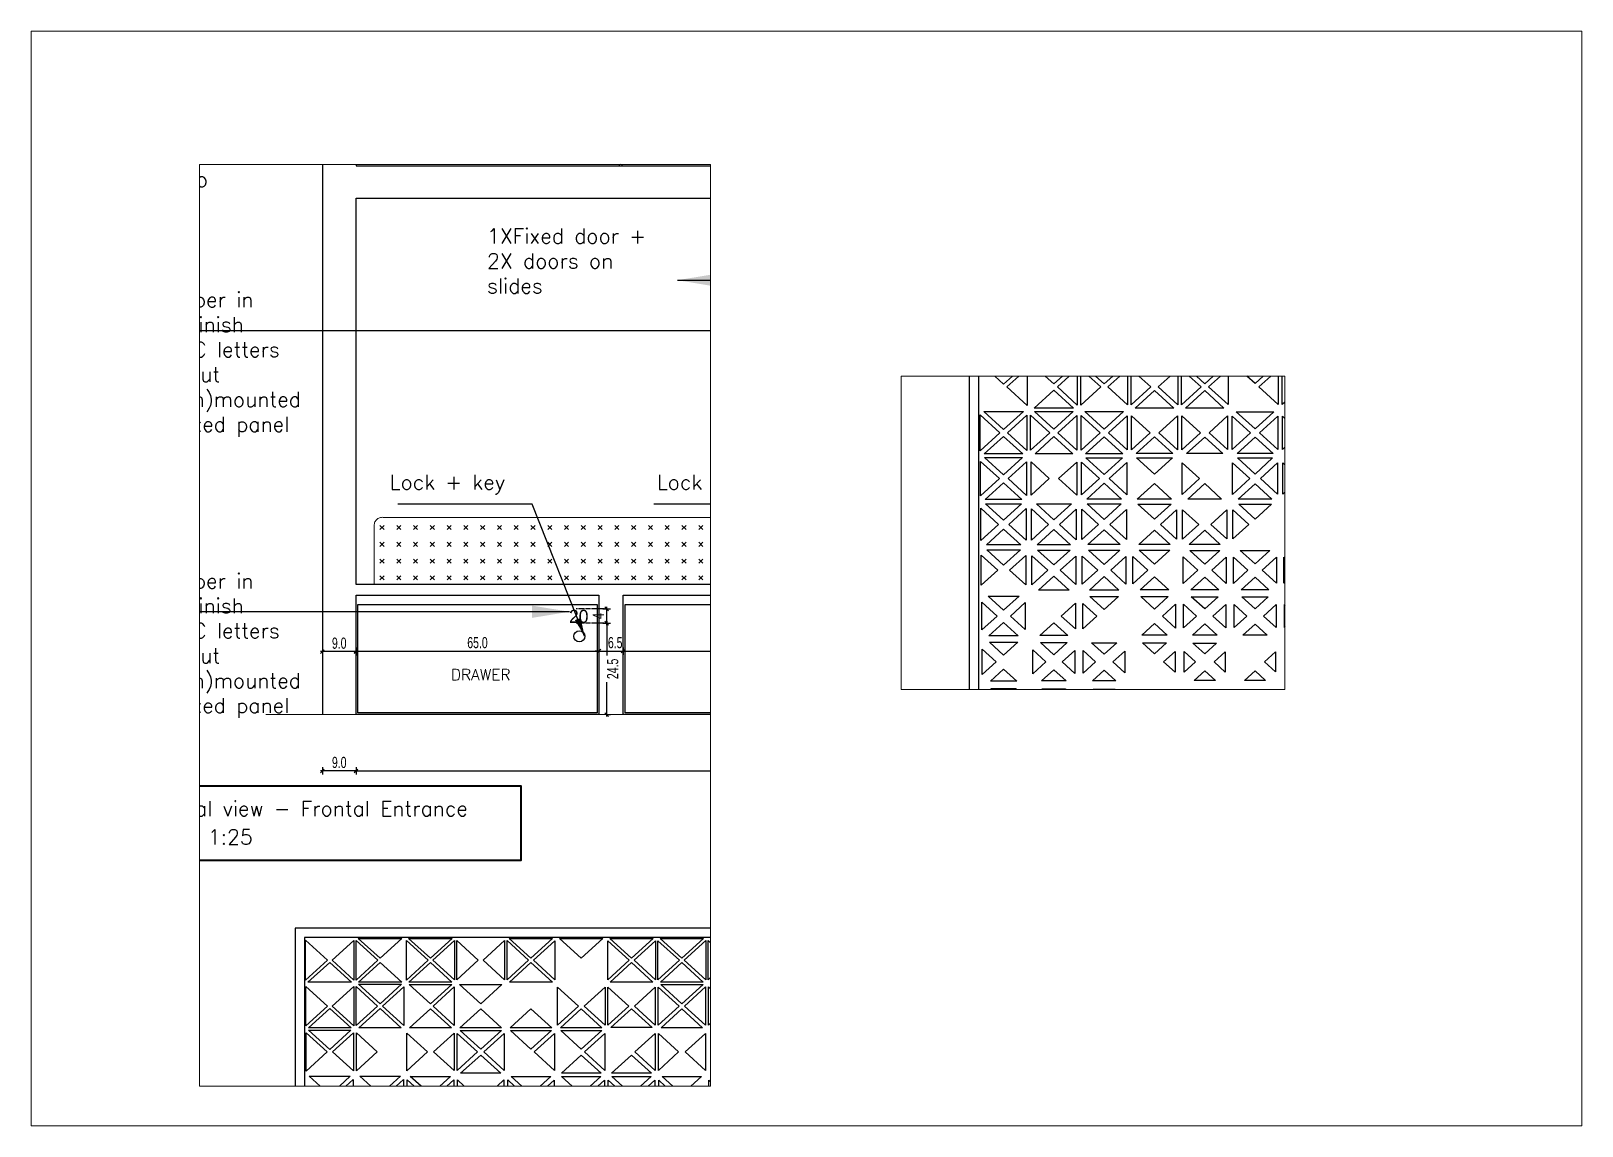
# Paper-space layout 'Layout2 (4)' of a CAD drawing. Header units: millimetres. Extents: x 0 to 415, y -3 to 290.
# The model-space entities are those that its viewports show. They can reach past a viewport. Long polylines and large blocks are cut down to what shows.
import ezdxf

# ---------------------------------------------------------------- set-up
doc = ezdxf.new("R2010")
doc.units = ezdxf.units.MM
doc.linetypes.add('949-502A- XREF$0$HIDDEN', pattern=[0.375, 0.25, -0.125])
doc.linetypes.add('DASHED', pattern=[19.05, 12.7, -6.35])
doc.layers.get('DEFPOINTS').update_dxf_attribs({"color": 254})
doc.layers.add('1 - bed panels', color=170, linetype='Continuous', lineweight=9)
doc.layers.add('1 - plaster', color=1, linetype='Continuous', lineweight=9)
for name, color, linetype in [('A-Ceiling Color Navy', 156, 'DASHED'), ('A-dim-work', 8, 'Continuous'), ('A-VIEW-20', 1, 'Continuous')]:
    doc.layers.add(name, color=color, linetype=linetype)
doc.styles.add('ENGLISH', font='romans.shx', dxfattribs={"height": 2})
doc.styles.add('hebtovna', font='hebtovna', dxfattribs={"width": 0.7})
doc.styles.add('Recoleta bold', font='')
doc.styles.get("Standard").update_dxf_attribs({"font": 'arial.ttf'})
doc.styles.get('Recoleta bold').set_extended_font_data('Recoleta Alt Bold', bold=True)
doc.dimstyles.new('Copy of gl-D10', dxfattribs={"dimtxt": 2, "dimasz": 1, "dimexe": 1, "dimexo": 1, "dimgap": 1, "dimtad": 0, "dimdec": 1, "dimzin": 0, "dimdsep": 46, "dimtxsty": 'hebtovna', "dimblk": 'OBLIQUE', "dimblk1": 'OBLIQUE', "dimblk2": 'OBLIQUE', "dimcen": 0, "dimdle": 0.5, "dimclrd": 256, "dimclre": 256, "dimclrt": 256, "dimadec": 0, "dimazin": 0, "dimtfac": 0.05, "dimtdec": 1, "dimtix": 1, "dimtmove": 2, "dimatfit": 0, "dimfxl": 1, "dimfxlon": 1, "dimtvp": 0.75, "dimtolj": 1, "dimtzin": 0, "dimarcsym": 0})
doc.dimstyles.new('D-50', dxfattribs={"dimtxt": 11, "dimasz": 0.5, "dimexe": 0.2, "dimexo": 0, "dimgap": 0.8, "dimtad": 0, "dimdec": 0, "dimdsep": 46, "dimtxsty": 'Standard', "dimblk": 'ar11', "dimcen": 20, "dimdle": 0.1, "dimse1": 1, "dimse2": 1, "dimclrt": 2, "dimadec": 0, "dimazin": 0, "dimtfac": 1, "dimtdec": 0, "dimtix": 1, "dimtmove": 2, "dimatfit": 3, "dimfxl": 1, "dimtvp": 1, "dimtolj": 1, "dimlwd": -1, "dimlwe": -1, "dimarcsym": 0})

# ---------------------------------------------------------------- blocks, each defined once
blk = doc.blocks.new('ar11')
for p, q in [((0, 14.887), (0, -14.887)), ((-4.243, -4.243), (4.243, 4.243)), ((-12.405, 0), (12.405, 0))]:
    blk.add_line(p, q)
blk = doc.blocks.new('ndhd')
at = {"layer": '1 - bed panels', "true_color": 0xc2c2c2}
h = blk.add_hatch(dxfattribs=at)
h.set_pattern_fill('CROSS', color=9, scale=0.5, angle=135)
h.set_pattern_definition([(135, (-154.6855, -22.06), (-4.490128, 4e-16), [1.5875, -4.7625]), (225, (-154.6855, -20.9375), (-4e-16, -4.490128), [1.5875, -4.7625])])
edge = h.paths.add_edge_path()
edge.add_line((271.25, 1403.97), (271.25, 1419.96))
edge.add_arc((269.25, 1419.96), 2, 0, 90)
edge.add_line((269.25, 1421.96), (73.66, 1421.96))
edge.add_arc((73.45, 1419.76), 2.21, 84.6061, 185.9412)
edge.add_line((71.25, 1419.53), (71.25, 1403.97))
edge.add_line((71.25, 1403.97), (271.25, 1403.97))
edge = h.paths.add_edge_path()
edge.add_line((227.75, 1431.96), (263.75, 1431.96))
edge.add_arc((263.75, 1429.96), 2, 0, 90, ccw=False)
edge.add_line((265.75, 1429.96), (265.75, 1423.96))
edge.add_arc((263.75, 1423.96), 2, -90, 0, ccw=False)
edge.add_line((263.75, 1421.96), (227.75, 1421.96))
edge.add_arc((227.75, 1423.96), 2, 180, 270, ccw=False)
edge.add_line((225.75, 1423.96), (225.76, 1429.32))
edge.add_arc((228.76, 1429.13), 3, 109.5912, 176.4134, ccw=False)
at = {"layer": '1 - bed panels', "color": 9, "true_color": 0xc2c2c2}
blk.add_lwpolyline([(271.25, 1403.97), (271.25, 1419.96, 0.414214), (269.25, 1421.96), (73.66, 1421.96, 0.473419), (71.25, 1419.53), (71.25, 1403.97)], format="xyb", close=True, dxfattribs=at)
blk = doc.blocks.new('_Oblique')
at = {"color": 0, "linetype": 'ByBlock', "lineweight": -2}
blk.add_line((-0.5, -0.5), (0.5, 0.5), dxfattribs=at)
blk = doc.blocks.new('*D177')
at = {"layer": 'A-dim-work', "color": 6, "lineweight": -2, "transparency": 16777216}
for p, q in [((7960.43, 4952.31), (7960.43, 4950.31)), ((7969.43, 4952.31), (7969.43, 4950.31)), ((7969.93, 4951.31), (7959.93, 4951.31))]:
    blk.add_line(p, q, dxfattribs=at)
at = {"layer": 'DEFPOINTS', "color": 0, "transparency": 16777216}
for p in [(7960.43, 5004.73), (7969.43, 5004.73), (7960.43, 4951.31)]:
    blk.add_point(p, dxfattribs=at)
at = {"layer": 'A-dim-work', "color": 6, "lineweight": -2, "transparency": 16777216, "rotation": 180}
blk.add_blockref('_Oblique', (7960.43, 4951.31), dxfattribs=at)
at = {"layer": 'A-dim-work', "color": 6, "lineweight": -2, "transparency": 16777216}
blk.add_blockref('_Oblique', (7969.43, 4951.31), dxfattribs=at)
at = {"layer": 'A-dim-work', "color": 6, "transparency": 16777216, "insert": (7964.93, 4953.56), "char_height": 3, "attachment_point": 5, "style": 'hebtovna'}
blk.add_mtext('\\A1;9.0', dxfattribs=at)
blk = doc.blocks.new('*D179')
at = {"layer": 'A-dim-work', "color": 6, "lineweight": -2, "transparency": 16777216}
for p, q in [((7969.43, 4952.31), (7969.43, 4950.31)), ((8180.43, 4952.31), (8180.43, 4950.31)), ((7968.93, 4951.31), (8180.93, 4951.31))]:
    blk.add_line(p, q, dxfattribs=at)
at = {"layer": 'DEFPOINTS', "color": 0, "transparency": 16777216}
for p in [(7969.43, 5011.6), (8180.43, 5011.6), (8180.43, 4951.31)]:
    blk.add_point(p, dxfattribs=at)
at = {"layer": 'A-dim-work', "color": 6, "lineweight": -2, "transparency": 16777216, "rotation": 180}
blk.add_blockref('_Oblique', (7969.43, 4951.31), dxfattribs=at)
at = {"layer": 'A-dim-work', "color": 6, "lineweight": -2, "transparency": 16777216}
blk.add_blockref('_Oblique', (8180.43, 4951.31), dxfattribs=at)
at = {"layer": 'A-dim-work', "color": 6, "transparency": 16777216, "insert": (8074.93, 4953.56), "char_height": 3, "attachment_point": 5, "style": 'hebtovna'}
blk.add_mtext('\\A1;211.0', dxfattribs=at)
blk = doc.blocks.new('*D190')
at = {"layer": 'A-dim-work', "color": 6, "lineweight": -2, "transparency": 16777216}
for p, q in [((7968.93, 4983.37), (8034.93, 4983.37)), ((7969.43, 4984.37), (7969.43, 4982.37)), ((8034.43, 4984.37), (8034.43, 4982.37))]:
    blk.add_line(p, q, dxfattribs=at)
at = {"layer": 'DEFPOINTS', "color": 0, "transparency": 16777216}
for p in [(7969.43, 4989.58), (8034.43, 4989.58), (8034.43, 4983.37)]:
    blk.add_point(p, dxfattribs=at)
at = {"layer": 'A-dim-work', "color": 6, "lineweight": -2, "transparency": 16777216, "rotation": 180}
blk.add_blockref('_Oblique', (7969.43, 4983.37), dxfattribs=at)
at = {"layer": 'A-dim-work', "color": 6, "lineweight": -2, "transparency": 16777216}
blk.add_blockref('_Oblique', (8034.43, 4983.37), dxfattribs=at)
at = {"layer": 'A-dim-work', "color": 6, "transparency": 16777216, "insert": (8001.93, 4985.62), "char_height": 3, "attachment_point": 5, "style": 'hebtovna'}
blk.add_mtext('\\A1;65.0', dxfattribs=at)
blk = doc.blocks.new('*D191')
at = {"layer": 'A-dim-work', "color": 6, "lineweight": -2, "transparency": 16777216}
for p, q in [((8034.43, 4983.37), (8033.43, 4983.37)), ((8034.43, 4984.37), (8034.43, 4982.37)), ((8034.43, 4983.37), (8040.93, 4983.37)), ((8040.93, 4984.37), (8040.93, 4982.37)), ((8040.93, 4983.37), (8041.93, 4983.37))]:
    blk.add_line(p, q, dxfattribs=at)
at = {"layer": 'DEFPOINTS', "color": 0, "transparency": 16777216}
for p in [(8034.43, 4989.58), (8040.93, 4989.58), (8040.93, 4983.37)]:
    blk.add_point(p, dxfattribs=at)
at = {"layer": 'A-dim-work', "color": 6, "lineweight": -2, "transparency": 16777216}
blk.add_blockref('_Oblique', (8034.43, 4983.37), dxfattribs=at)
at = {"layer": 'A-dim-work', "color": 6, "lineweight": -2, "transparency": 16777216, "rotation": 180}
blk.add_blockref('_Oblique', (8040.93, 4983.37), dxfattribs=at)
at = {"layer": 'A-dim-work', "color": 6, "transparency": 16777216, "insert": (8038.79, 4985.62), "char_height": 3, "attachment_point": 5, "style": 'hebtovna'}
blk.add_mtext('\\A1;6.5', dxfattribs=at)
blk = doc.blocks.new('*D192')
at = {"layer": 'A-dim-work', "color": 6, "lineweight": -2, "transparency": 16777216}
for p, q in [((8040.43, 4983.37), (8106.43, 4983.37)), ((8040.93, 4984.37), (8040.93, 4982.37)), ((8105.93, 4984.37), (8105.93, 4982.37))]:
    blk.add_line(p, q, dxfattribs=at)
at = {"layer": 'DEFPOINTS', "color": 0, "transparency": 16777216}
for p in [(8040.93, 4989.58), (8105.93, 4989.58), (8105.93, 4983.37)]:
    blk.add_point(p, dxfattribs=at)
at = {"layer": 'A-dim-work', "color": 6, "lineweight": -2, "transparency": 16777216, "rotation": 180}
blk.add_blockref('_Oblique', (8040.93, 4983.37), dxfattribs=at)
at = {"layer": 'A-dim-work', "color": 6, "lineweight": -2, "transparency": 16777216}
blk.add_blockref('_Oblique', (8105.93, 4983.37), dxfattribs=at)
at = {"layer": 'A-dim-work', "color": 6, "transparency": 16777216, "insert": (8073.43, 4985.62), "char_height": 3, "attachment_point": 5, "style": 'hebtovna'}
blk.add_mtext('\\A1;65.0', dxfattribs=at)
blk = doc.blocks.new('*D194')
at = {"layer": 'A-dim-work', "color": 6, "lineweight": -2, "transparency": 16777216}
for p, q in [((7969.93, 4983.22), (7959.93, 4983.22)), ((7960.43, 4984.22), (7960.43, 4982.22)), ((7969.43, 4984.22), (7969.43, 4982.22))]:
    blk.add_line(p, q, dxfattribs=at)
at = {"layer": 'DEFPOINTS', "color": 0, "transparency": 16777216}
for p in [(7960.43, 4985.39), (7969.43, 4985.53), (7960.43, 4983.22)]:
    blk.add_point(p, dxfattribs=at)
at = {"layer": 'A-dim-work', "color": 6, "lineweight": -2, "transparency": 16777216, "rotation": 180}
blk.add_blockref('_Oblique', (7960.43, 4983.22), dxfattribs=at)
at = {"layer": 'A-dim-work', "color": 6, "lineweight": -2, "transparency": 16777216}
blk.add_blockref('_Oblique', (7969.43, 4983.22), dxfattribs=at)
at = {"layer": 'A-dim-work', "color": 6, "transparency": 16777216, "insert": (7964.93, 4985.47), "char_height": 3, "attachment_point": 5, "style": 'hebtovna'}
blk.add_mtext('\\A1;9.0', dxfattribs=at)
blk = doc.blocks.new('det2')
at = {"layer": '1 - bed panels', "true_color": 0xc2c2c2}
h = blk.add_hatch(dxfattribs=at)
h.set_pattern_fill('LINE', color=9, scale=1.575, angle=-90)
h.set_pattern_definition([(270, (-7406.43, -5143.807), (5.000625, -2e-15), [])])
edge = h.paths.add_edge_path()
edge.add_arc((3.66, 8.761), 9.495, 98.1319, 262.4282)
edge.add_line((2.409, -0.651), (2.317, 18.161))
edge = h.paths.add_edge_path()
edge.add_arc((-158.699, -60.602), 2, 360, 360.1896)
edge.add_line((-156.699, -60.595), (-156.699, -60.602))
blk = doc.blocks.new('sliding')
at = {"layer": 'A-VIEW-20'}
for points in [[(0, 0), (0, -105), (72, -105), (72, 0)], [(1, -1), (1, -104), (71, -104), (71, -1)], [(1.11, -1.31), (3.46, -3.45), (1.11, -5.59)], [(6.27, -5.58), (3.93, -3.45), (6.27, -1.32)], [(6.5, -1.33), (8.84, -3.45), (6.5, -5.58)], [(11.42, -1.11), (9.08, -3.24), (6.73, -1.11)], [(11.89, -1.34), (14.22, -3.45), (11.89, -5.57)], [(16.8, -1.11), (14.46, -3.24), (12.13, -1.11)], [(17.03, -5.56), (14.71, -3.45), (17.03, -1.34)], [(17.28, -1.35), (19.59, -3.45), (17.28, -5.56)], [(22.41, -5.55), (20.1, -3.45), (22.41, -1.35)], [(22.67, -1.35), (24.97, -3.45), (22.67, -5.55)], [(27.55, -1.11), (25.23, -3.23), (22.91, -1.11)], [(27.79, -5.55), (25.49, -3.45), (27.79, -1.36)], [(32.93, -1.11), (30.62, -3.22), (28.3, -1.11)], [(33.44, -1.36), (35.74, -3.45), (33.44, -5.55)], [(38.32, -1.11), (36, -3.22), (33.68, -1.11)], [(38.56, -5.55), (36.26, -3.45), (38.56, -1.36)], [(38.82, -1.36), (41.12, -3.45), (38.82, -5.55)], [(43.7, -1.11), (41.38, -3.23), (39.07, -1.11)], [(43.95, -5.55), (41.64, -3.45), (43.95, -1.35)], [(44.21, -1.35), (46.51, -3.45), (44.21, -5.55)], [(1.36, -5.79), (3.69, -3.67), (6.02, -5.79)], [(6.76, -5.79), (9.08, -3.68), (11.39, -5.79)], [(12.16, -5.79), (14.46, -3.69), (16.77, -5.79)], [(22.94, -5.78), (25.23, -3.7), (27.52, -5.78)], [(33.72, -5.78), (36, -3.7), (38.28, -5.78)], [(39.1, -5.78), (41.38, -3.7), (43.67, -5.78)], [(44.48, -5.78), (46.77, -3.7), (49.06, -5.78)], [(1.13, -6.26), (3.43, -8.36), (1.13, -10.46)], [(6.25, -10.45), (3.96, -8.36), (6.25, -6.27)], [(6.52, -6.27), (8.81, -8.36), (6.52, -10.44)], [(11.38, -6.02), (9.08, -8.12), (6.78, -6.02)], [(11.63, -10.43), (9.35, -8.36), (11.63, -6.28)], [(16.75, -6.03), (14.46, -8.11), (12.18, -6.03)], [(17.01, -10.42), (14.75, -8.36), (17.01, -6.3)], [(22.12, -6.03), (19.85, -8.1), (17.57, -6.03)], [(28.07, -6.32), (30.32, -8.36), (28.07, -10.4)], [(33.16, -10.4), (30.92, -8.36), (33.16, -6.32)], [(33.46, -6.32), (35.7, -8.36), (33.46, -10.4)], [(38.54, -10.4), (36.3, -8.36), (38.54, -6.32)], [(38.84, -6.32), (41.08, -8.36), (38.84, -10.4)], [(43.65, -6.03), (41.38, -8.1), (39.12, -6.03)], [(43.93, -10.4), (41.68, -8.36), (43.93, -6.31)], [(44.23, -6.31), (46.47, -8.36), (44.23, -10.4)], [(1.41, -10.68), (3.69, -8.61), (5.97, -10.68)], [(6.81, -10.68), (9.08, -8.62), (11.34, -10.68)], [(12.22, -10.67), (14.46, -8.63), (16.71, -10.67)], [(17.61, -10.67), (19.85, -8.64), (22.08, -10.67)], [(23.01, -10.67), (25.23, -8.64), (27.45, -10.67)], [(28.4, -10.67), (30.62, -8.65), (32.83, -10.67)], [(33.78, -10.66), (36, -8.65), (38.22, -10.66)], [(39.17, -10.67), (41.38, -8.64), (43.6, -10.67)], [(44.54, -10.67), (46.77, -8.64), (49, -10.67)], [(1.15, -11.21), (3.4, -13.26), (1.15, -15.31)], [(5.96, -10.94), (3.69, -13), (1.43, -10.94)], [(6.23, -15.3), (4, -13.26), (6.23, -11.23)], [(6.54, -11.23), (8.77, -13.26), (6.54, -15.29)], [(11.93, -11.25), (14.14, -13.26), (11.93, -15.27)], [(16.99, -15.26), (14.79, -13.26), (16.99, -11.26)], [(17.32, -11.27), (19.51, -13.26), (17.32, -15.26)], [(22.06, -10.96), (19.85, -12.97), (17.64, -10.96)], [(22.37, -15.25), (20.19, -13.26), (22.37, -11.28)], [(27.43, -10.96), (25.23, -12.96), (23.03, -10.96)], [(27.75, -15.24), (25.58, -13.26), (27.75, -11.29)], [(32.81, -10.96), (30.62, -12.96), (28.42, -10.96)], [(33.13, -15.23), (30.97, -13.26), (33.13, -11.29)], [(38.52, -15.23), (36.35, -13.26), (38.52, -11.29)], [(38.87, -11.29), (41.03, -13.26), (38.87, -15.24)], [(43.9, -15.24), (41.73, -13.26), (43.9, -11.28)], [(48.97, -10.96), (46.77, -12.97), (44.57, -10.96)], [(17.69, -15.55), (19.85, -13.59), (22, -15.55)], [(28.48, -15.55), (30.62, -13.6), (32.75, -15.55)], [(33.86, -15.55), (36, -13.6), (38.14, -15.55)], [(5.89, -15.86), (3.69, -17.87), (1.49, -15.86)], [(6.21, -20.14), (4.04, -18.17), (6.21, -16.2)], [(11.25, -15.87), (9.08, -17.85), (6.91, -15.87)], [(11.58, -20.11), (9.45, -18.17), (11.58, -16.22)], [(11.96, -16.23), (14.09, -18.17), (11.96, -20.1)], [(16.61, -15.88), (14.46, -17.84), (12.31, -15.88)], [(16.96, -20.09), (14.85, -18.17), (16.96, -16.24)], [(17.35, -16.25), (19.45, -18.17), (17.35, -20.08)], [(22.34, -20.07), (20.25, -18.17), (22.34, -16.26)], [(22.74, -16.26), (24.83, -18.17), (22.74, -20.07)], [(27.35, -15.89), (25.23, -17.82), (23.12, -15.89)], [(27.72, -20.06), (25.64, -18.17), (27.72, -16.27)], [(32.72, -15.89), (30.62, -17.81), (28.51, -15.89)], [(33.1, -20.06), (31.03, -18.17), (33.1, -16.28)], [(33.51, -16.28), (35.59, -18.17), (33.51, -20.06)], [(38.11, -15.89), (36, -17.81), (33.89, -15.89)], [(38.49, -20.06), (36.41, -18.17), (38.49, -16.28)], [(38.9, -16.28), (40.97, -18.17), (38.9, -20.06)], [(43.5, -15.89), (41.38, -17.81), (39.27, -15.89)], [(44.28, -16.27), (46.36, -18.17), (44.28, -20.07)], [(48.89, -15.89), (46.77, -17.82), (44.65, -15.89)], [(6.96, -20.44), (9.08, -18.52), (11.19, -20.44)], [(17.78, -20.43), (19.85, -18.55), (21.91, -20.43)], [(23.18, -20.42), (25.23, -18.56), (27.28, -20.42)], [(33.96, -20.42), (36, -18.56), (38.04, -20.42)], [(1.2, -21.16), (3.3, -23.07), (1.2, -24.99)], [(5.81, -20.79), (3.69, -22.72), (1.57, -20.79)], [(6.18, -24.96), (4.1, -23.07), (6.18, -21.18)], [(6.59, -21.19), (8.66, -23.07), (6.59, -24.95)], [(11.16, -20.8), (9.08, -22.7), (6.99, -20.8)], [(11.55, -24.93), (9.51, -23.07), (11.55, -21.21)], [(11.99, -21.22), (14.02, -23.07), (11.99, -24.92)], [(16.52, -20.81), (14.46, -22.69), (12.4, -20.81)], [(16.93, -24.91), (14.91, -23.07), (16.93, -21.24)], [(17.38, -21.25), (19.39, -23.07), (17.38, -24.9)], [(22.3, -24.88), (20.31, -23.07), (22.3, -21.26)], [(22.77, -21.26), (24.76, -23.07), (22.77, -24.88)], [(27.68, -24.87), (25.71, -23.07), (27.68, -21.27)], [(28.16, -21.28), (30.13, -23.07), (28.16, -24.87)], [(32.62, -20.83), (30.62, -22.65), (28.61, -20.83)], [(33.07, -24.86), (31.1, -23.07), (33.07, -21.28)], [(33.55, -21.28), (35.52, -23.07), (33.55, -24.86)], [(38, -20.83), (36, -22.65), (34, -20.83)], [(1.63, -25.33), (3.69, -23.46), (5.75, -25.33)], [(7.06, -25.32), (9.08, -23.48), (11.1, -25.32)], [(12.47, -25.31), (14.46, -23.5), (16.45, -25.31)], [(17.89, -25.3), (19.85, -23.52), (21.81, -25.3)], [(23.29, -25.3), (25.23, -23.53), (27.17, -25.3)], [(28.69, -25.29), (30.62, -23.54), (32.54, -25.29)], [(1.23, -26.15), (3.24, -27.98), (1.23, -29.81)], [(5.72, -25.73), (3.69, -27.57), (1.66, -25.73)], [(6.15, -29.78), (4.17, -27.98), (6.15, -26.17)], [(6.63, -26.19), (8.59, -27.98), (6.63, -29.76)], [(11.52, -29.74), (9.58, -27.98), (11.52, -26.21)], [(12.03, -26.23), (13.95, -27.98), (12.03, -29.73)], [(16.41, -25.75), (14.46, -27.52), (12.51, -25.75)], [(16.89, -29.7), (14.99, -27.98), (16.89, -26.25)], [(21.77, -25.76), (19.85, -27.51), (17.93, -25.76)], [(22.82, -26.28), (24.68, -27.98), (22.82, -29.67)], [(28.21, -26.3), (30.05, -27.98), (28.21, -29.66)], [(32.5, -25.77), (30.62, -27.49), (28.73, -25.77)], [(33.02, -29.65), (31.18, -27.98), (33.02, -26.3)], [(33.59, -26.3), (35.43, -27.98), (33.59, -29.65)], [(1.73, -30.21), (3.69, -28.42), (5.65, -30.21)], [(12.59, -30.18), (14.46, -28.48), (16.33, -30.18)], [(18.01, -30.17), (19.85, -28.5), (21.68, -30.17)], [(23.42, -30.16), (25.23, -28.51), (27.04, -30.16)], [(28.82, -30.16), (30.62, -28.52), (32.41, -30.16)], [(1.26, -31.15), (3.16, -32.88), (1.26, -34.61)], [(5.61, -30.66), (3.69, -32.41), (1.77, -30.66)], [(6.11, -34.58), (4.25, -32.88), (6.11, -31.19)], [(6.67, -31.2), (8.51, -32.88), (6.67, -34.56)], [(10.95, -30.68), (9.08, -32.38), (7.21, -30.68)], [(11.47, -34.53), (9.67, -32.88), (11.47, -31.23)], [(12.07, -31.25), (13.86, -32.88), (12.07, -34.51)], [(16.28, -30.69), (14.46, -32.35), (12.64, -30.69)], [(16.84, -34.49), (15.08, -32.88), (16.84, -31.27)], [(21.63, -30.7), (19.85, -32.33), (18.06, -30.7)], [(22.22, -34.46), (20.49, -32.88), (22.22, -31.31)], [(22.86, -31.32), (24.58, -32.88), (22.86, -34.45)], [(27.59, -34.43), (25.89, -32.88), (27.59, -31.33)], [(28.25, -31.33), (29.95, -32.88), (28.25, -34.43)], [(32.36, -30.72), (30.62, -32.31), (28.87, -30.72)], [(1.85, -35.07), (3.69, -33.4), (5.53, -35.07)], [(7.3, -35.06), (9.08, -33.43), (10.86, -35.06)], [(12.73, -35.04), (14.46, -33.47), (16.19, -35.04)], [(18.16, -35.03), (19.85, -33.49), (21.54, -35.03)], [(23.57, -35.02), (25.23, -33.51), (26.89, -35.02)], [(1.31, -36.17), (3.08, -37.79), (1.31, -39.4)], [(5.49, -35.61), (3.69, -37.24), (1.89, -35.61)], [(6.06, -39.36), (4.33, -37.79), (6.06, -36.21)], [(6.71, -36.23), (8.42, -37.79), (6.71, -39.34)], [(10.81, -35.62), (9.08, -37.2), (7.34, -35.62)], [(11.43, -39.3), (9.76, -37.79), (11.43, -36.27)], [(12.12, -36.28), (13.77, -37.79), (12.12, -39.29)], [(16.14, -35.64), (14.46, -37.17), (12.78, -35.64)], [(16.79, -39.26), (15.18, -37.79), (16.79, -36.32)], [(17.52, -36.33), (19.12, -37.79), (17.52, -39.24)], [(21.48, -35.65), (19.85, -37.15), (18.21, -35.65)], [(22.92, -36.36), (24.48, -37.79), (22.92, -39.21)], [(26.84, -35.66), (25.23, -37.13), (23.62, -35.66)], [(27.54, -39.19), (26, -37.79), (27.54, -36.38)], [(28.31, -36.39), (29.84, -37.79), (28.31, -39.19)], [(32.2, -35.67), (30.62, -37.11), (29.03, -35.67)], [(32.92, -39.18), (31.39, -37.79), (32.92, -36.39)], [(33.7, -36.39), (35.22, -37.79), (33.7, -39.18)], [(7.44, -39.92), (9.08, -38.43), (10.72, -39.92)], [(12.88, -39.9), (14.46, -38.46), (16.04, -39.9)], [(18.32, -39.89), (19.85, -38.49), (21.38, -39.89)], [(23.74, -39.87), (25.23, -38.51), (26.73, -39.87)], [(29.14, -39.87), (30.62, -38.53), (32.09, -39.87)], [(1.35, -41.2), (2.99, -42.69), (1.35, -44.18)], [(5.35, -40.55), (3.69, -42.06), (2.03, -40.55)], [(6.02, -44.14), (4.43, -42.69), (6.02, -41.25)], [(11.38, -44.07), (9.86, -42.69), (11.38, -41.31)], [(12.17, -41.33), (13.66, -42.69), (12.17, -44.05)], [(15.99, -40.59), (14.46, -41.98), (12.94, -40.59)], [(21.32, -40.61), (19.85, -41.95), (18.37, -40.61)], [(22.11, -43.97), (20.71, -42.69), (22.11, -41.41)], [(22.97, -41.43), (24.36, -42.69), (22.97, -43.96)], [(26.67, -40.62), (25.23, -41.93), (23.79, -40.62)], [(27.48, -43.94), (26.11, -42.69), (27.48, -41.44)], [(28.37, -41.45), (29.73, -42.69), (28.37, -43.93)], [(32.03, -40.63), (30.62, -41.92), (29.2, -40.63)], [(32.86, -43.92), (31.51, -42.69), (32.86, -41.46)], [(33.75, -41.46), (35.11, -42.69), (33.75, -43.92)], [(2.13, -44.8), (3.69, -43.38), (5.26, -44.8)], [(7.59, -44.78), (9.08, -43.42), (10.56, -44.78)], [(18.49, -44.74), (19.85, -43.5), (21.2, -44.74)], [(23.91, -44.73), (25.23, -43.52), (26.55, -44.73)], [(29.32, -44.72), (30.62, -43.54), (31.91, -44.72)], [(1.4, -46.23), (2.89, -47.6), (1.4, -48.96)], [(5.21, -45.5), (3.69, -46.88), (2.18, -45.5)], [(6.81, -46.32), (8.22, -47.6), (6.81, -48.87)], [(10.51, -45.53), (9.08, -46.83), (7.65, -45.53)], [(11.32, -48.82), (9.97, -47.6), (11.32, -46.37)], [(12.23, -46.39), (13.55, -47.6), (12.23, -48.8)], [(15.82, -45.55), (14.46, -46.78), (13.1, -45.55)], [(16.68, -48.76), (15.4, -47.6), (16.68, -46.43)], [(21.15, -45.57), (19.85, -46.75), (18.55, -45.57)], [(22.05, -48.71), (20.82, -47.6), (22.05, -46.48)], [(26.49, -45.58), (25.23, -46.72), (23.97, -45.58)], [(23.03, -46.49), (24.24, -47.6), (23.03, -48.7)], [(27.42, -48.68), (26.23, -47.6), (27.42, -46.51)], [(32.8, -48.66), (31.63, -47.6), (32.8, -46.53)], [(33.82, -46.53), (34.98, -47.6), (33.82, -48.66)], [(2.28, -49.66), (3.69, -48.37), (5.1, -49.66)], [(7.76, -49.63), (9.08, -48.43), (10.4, -49.63)], [(13.22, -49.61), (14.46, -48.48), (15.7, -49.61)], [(24.09, -49.58), (25.23, -48.54), (26.37, -49.58)], [(29.5, -49.57), (30.62, -48.55), (31.73, -49.57)], [(5.05, -50.45), (3.69, -51.69), (2.33, -50.45)], [(10.34, -50.48), (9.08, -51.63), (7.81, -50.48)], [(15.65, -50.5), (14.46, -51.59), (13.28, -50.5)], [(26.31, -50.54), (25.23, -51.52), (24.15, -50.54)], [(31.67, -50.55), (30.62, -51.51), (29.56, -50.55)]]:
    blk.add_lwpolyline(points, close=True, dxfattribs=at)
blk = doc.blocks.new('*D323')
at = {"layer": 'A-dim-work', "color": 6, "lineweight": -2, "transparency": 16777216}
for p, q in [((8035.51, 4994.67), (8037.51, 4994.67)), ((8036.51, 4990.35), (8036.51, 4995.17)), ((8035.51, 4990.85), (8037.51, 4990.85))]:
    blk.add_line(p, q, dxfattribs=at)
at = {"layer": 'DEFPOINTS', "color": 0, "transparency": 16777216}
for p in [(8029.19, 4994.67), (8036.51, 4994.67), (8029.15, 4990.85)]:
    blk.add_point(p, dxfattribs=at)
at = {"layer": 'A-dim-work', "color": 6, "lineweight": -2, "transparency": 16777216}
for p, rotation in [((8036.51, 4994.67), 90), ((8036.51, 4990.85), 270)]:
    blk.add_blockref('_Oblique', p, dxfattribs=dict(at, rotation=rotation))
at = {"layer": 'A-dim-work', "color": 6, "transparency": 16777216, "insert": (8034.26, 4992.76), "char_height": 3, "attachment_point": 5, "rotation": 90, "style": 'hebtovna'}
blk.add_mtext('\\A1;4', dxfattribs=at)
blk = doc.blocks.new('*D324')
at = {"layer": 'A-dim-work', "color": 6, "lineweight": -2, "transparency": 16777216}
for p, q in [((8036.51, 4991.35), (8036.51, 4982.15)), ((8036.51, 4990.85), (8037.51, 4990.85)), ((8036.51, 4965.86), (8036.51, 4975.06)), ((8036.51, 4966.36), (8037.51, 4966.36))]:
    blk.add_line(p, q, dxfattribs=at)
at = {"layer": 'DEFPOINTS', "color": 0, "transparency": 16777216}
for p in [(8036.51, 4990.85), (8036.51, 4966.36), (8036.51, 4966.36)]:
    blk.add_point(p, dxfattribs=at)
at = {"layer": 'A-dim-work', "color": 6, "lineweight": -2, "transparency": 16777216}
for p, rotation in [((8036.51, 4990.85), 90), ((8036.51, 4966.36), 270)]:
    blk.add_blockref('_Oblique', p, dxfattribs=dict(at, rotation=rotation))
at = {"layer": 'A-dim-work', "color": 6, "transparency": 16777216, "insert": (8038.13, 4978.61), "char_height": 3, "attachment_point": 5, "rotation": 90, "style": 'hebtovna'}
blk.add_mtext('\\A1;24.5', dxfattribs=at)

msp = doc.modelspace()

# ---------------------------------------------------------------- hatches: boundary and pattern name
at = {"layer": 'A-Ceiling Color Navy', "ltscale": 0.01}
h = msp.add_hatch(dxfattribs=at)
h.set_pattern_fill('ANSI37', color=251)
h.set_pattern_definition([(45, (190839.9798, 118140.47), (-2.24506403, 2.24506403), []), (135, (190839.9798, 118140.47), (-2.24506403, -2.24506403), [])])
h.paths.add_polyline_path([(7970.426, 5114.263), (8038.898, 5114.263), (8038.898, 5214.958), (7970.426, 5214.958)])

# ---------------------------------------------------------------- linework, layer by layer
at = {"layer": '1 - plaster'}
for points in [[(7945.286, 4966.361), (8203.362, 4966.361)], [(7951.8, 4966.361), (8227.608, 4966.361)]]:
    msp.add_lwpolyline(points, dxfattribs=at)
at = {"layer": 'A-dim-work', "linetype": '949-502A- XREF$0$HIDDEN'}
for p, q in [((8036.509, 4994.666), (8028.29, 4994.666)), ((8036.509, 4990.849), (8028.29, 4990.849))]:
    msp.add_line(p, q, dxfattribs=at)
at = {"layer": 'A-dim-work'}
msp.add_lwpolyline([(7969.426, 5113.263), (8039.426, 5113.263)], dxfattribs=at)
at = {"layer": 'A-dim-work', "color": 6, "lineweight": 40, "ltscale": 20}
msp.add_lwpolyline([(7904.591, 4927.421), (8013.605, 4927.421), (8013.605, 4947.225), (7904.591, 4947.225)], close=True, dxfattribs=at)
at = {"layer": 'A-VIEW-20'}
msp.add_line((7960.426, 5223.361), (7960.426, 4966.361), dxfattribs=at)
for points in [[(7969.426, 5113.263), (8180.426, 5113.263), (8180.426, 5215.961), (7969.426, 5215.961)], [(7969.426, 5113.263), (8039.898, 5113.263), (8039.898, 5215.958), (7969.426, 5215.958)], [(7970.426, 5114.263), (8038.898, 5114.263), (8038.898, 5214.958), (7970.426, 5214.958)], [(8180.426, 5001.165), (7969.426, 5001.165), (7969.426, 5104.563), (8180.426, 5104.563)], [(7969.426, 4998.365), (8034.426, 4998.365), (8034.426, 4966.361), (7969.426, 4966.361)], [(8040.926, 4998.365), (8105.926, 4998.365), (8105.926, 4966.361), (8040.926, 4966.361)], [(7969.926, 4995.865), (8033.926, 4995.865), (8033.926, 4966.861), (7969.926, 4966.861)], [(8041.426, 4995.865), (8105.426, 4995.865), (8105.426, 4966.861), (8041.426, 4966.861)]]:
    msp.add_lwpolyline(points, close=True, dxfattribs=at)
msp.add_circle((8029.182, 4987.328), 1.5, dxfattribs=at)

# ---------------------------------------------------------------- block references
at = {"xscale": -1}
msp.add_blockref('ndhd', (8245.678, 3710.296), dxfattribs=at)
msp.add_blockref('ndhd', (7903.044, 3597.198))
at = {"layer": 'A-dim-work'}
for name, p, xscale, yscale, zscale in [('sliding', (7953.173, 4909.26), 2.5, 2.5, 2), ('det2', (8242.848, 4669.852), 10, 10, 10)]:
    msp.add_blockref(name, p, dxfattribs=dict(at, xscale=xscale, yscale=yscale, zscale=zscale))

# ---------------------------------------------------------------- texts
at = {"layer": 'A-dim-work', "color": 6, "lineweight": 40, "ltscale": 20, "style": 'ENGLISH'}
for s, width, gutter_width, heights, insert, char_height, attachment_point in [('Carpentry board 20mm malamin EGGER{\\Fromans|c204; }F637 ST16{\\Fromans|c204; }Chromix blanco\\~Imitation Laminado{\\Fromans|c204; }', 66.47167, 1, [39.7], (7904.098, 5107.593), 4, 7), ('\\pxql;1XFixed door + 2X doors on slides', 55.23881, 1, [28.076], (8004.496, 5079.104), 4, 7), ('Pod number in \\Pa metal finish Black CNC letters metallic(cut aluminium)mounted on the fixed panel', 57.47982, 0, [0], (7901.513, 5040.721), 4, 7), ('\\pxql;Lock + key', 55.23881, 1, [24.84], (8033.673, 5025.241), 4, 9), ('\\pxql;Lock + key', 55.23881, 1, [24.84], (8105.173, 5025.241), 4, 9), ('Pod number in \\Pa metal finish Black CNC letters metallic(cut aluminium)mounted on the fixed panel', 57.47982, 0, [0], (7901.513, 4965.475), 4, 7), ('DRAWER', 17.42461, 300.452, [0], (7994.84, 4975.563), 3, 7), ('Frontal view - Frontal Entrance', 106.05378, 1, [0], (7912.446, 4943.238), 4, 1), ('Scale 1:25', 90.61171, 1, [0], (7912.803, 4935.633), 4, 1)]:
    msp.add_mtext_dynamic_manual_height_columns(s, width=width, gutter_width=gutter_width, heights=heights, dxfattribs=dict(at, insert=insert, char_height=char_height, attachment_point=attachment_point))
at = {"layer": 'A-VIEW-20', "insert": (8026.424, 4994.412), "char_height": 3.5, "attachment_point": 1, "line_spacing_factor": 0.771429, "style": 'Recoleta bold'}
msp.add_mtext_dynamic_manual_height_columns('{\\fRecoleta|b0|i0|c0|p2;20}', width=6.08288, gutter_width=50.625, heights=[0], dxfattribs=at)

# ---------------------------------------------------------------- dimensions: what is measured, and where the dimension line sits
at = {"layer": 'A-dim-work'}
for base, p1, p2, picture, middle in [((8180.426, 4951.311), (7969.426, 5011.605), (8180.426, 5011.605), '*D179', (8074.926, 4953.561)), ((7960.426, 4951.311), (7969.426, 5004.73), (7960.426, 5004.73), '*D177', (7964.926, 4953.561)), ((8034.426, 4983.37), (7969.426, 4989.575), (8034.426, 4989.575), '*D190', (8001.926, 4985.62)), ((8105.926, 4983.37), (8040.926, 4989.575), (8105.926, 4989.575), '*D192', (8073.426, 4985.62)), ((7960.426, 4983.222), (7969.426, 4985.535), (7960.426, 4985.387), '*D194', (7964.926, 4985.472))]:
    dim = msp.add_linear_dim(base=base, p1=p1, p2=p2, dimstyle='Copy of gl-D10', override={"dimtxt": 3, "dimclrd": 6, "dimclre": 6, "dimclrt": 6}, dxfattribs=at)
    dim.commit()
    dim.dimension.update_dxf_attribs({"geometry": picture, "text_midpoint": middle})
dim = msp.add_linear_dim(base=(8036.509, 4994.666), p1=(8029.148, 4990.849), p2=(8029.185, 4994.666), angle=90, text='4', dimstyle='Copy of gl-D10', override={"dimtxt": 3, "dimclrd": 6, "dimclre": 6, "dimclrt": 6}, dxfattribs=at)
dim.commit()
dim.dimension.update_dxf_attribs({"geometry": '*D323', "text_midpoint": (8034.259, 4992.758)})
dim = msp.add_linear_dim(base=(8040.926, 4983.37), p1=(8034.426, 4989.575), p2=(8040.926, 4989.575), dimstyle='Copy of gl-D10', override={"dimtxt": 3, "dimclrd": 6, "dimclre": 6, "dimclrt": 6}, dxfattribs=at)
dim.commit()
dim.dimension.update_dxf_attribs({"geometry": '*D191', "text_midpoint": (8038.792, 4985.62), "dimtype": 160})
dim = msp.add_linear_dim(base=(8036.509, 4966.361), p1=(8036.509, 4990.849), p2=(8036.509, 4966.361), angle=90, dimstyle='Copy of gl-D10', override={"dimtxt": 3, "dimclrd": 6, "dimclre": 6, "dimclrt": 6}, dxfattribs=at)
dim.commit()
dim.dimension.update_dxf_attribs({"geometry": '*D324', "text_midpoint": (8038.129, 4978.605), "dimtype": 160})

# ---------------------------------------------------------------- leaders
at = {"layer": 'A-dim-work', "color": 6, "lineweight": 40, "ltscale": 20}
for points, override in [([(8040.823, 5113.36), (8008.947, 5125.759), (7904.098, 5125.759)], {"dimasz": 5, "dimfxl": 1.25, "dimfxlon": 1}), ([(8141.457, 5107.3), (8112.54, 5069.106), (7902.941, 5069.106)], {"dimasz": 10, "dimfxl": 1.25, "dimfxlon": 1}), ([(8055.419, 5082.615), (8083.141, 5082.615), (8100.046, 5082.615)], {"dimasz": 10, "dimfxl": 1.25, "dimfxlon": 1}), ([(8030.617, 4987.328), (8016.551, 5022.666), (7980.587, 5022.666)], {"dimasz": 5, "dimfxl": 1.25, "dimfxlon": 1}), ([(8099.182, 4987.328), (8085.116, 5022.666), (8049.152, 5022.666)], {"dimasz": 5, "dimfxl": 1.25, "dimfxlon": 1}), ([(8026.551, 4993.902), (7940.791, 4993.902), (7905.166, 4993.902)], {"dimasz": 10, "dimfxl": 1.25, "dimfxlon": 1})]:
    msp.add_leader(points, dimstyle='D-50', override=override, dxfattribs=at)

psp = doc.layouts.new('Layout2 (4)')

# ---------------------------------------------------------------- viewports
at = {"layer": '0'}
psp.add_viewport(center=(207.58, 143.31), size=(415.08, 293), view_center_point=(11403.969, 4926.416), view_height=732.5, dxfattribs=at)
at = {"layer": '0', "color": 7, "true_color": 0xffffff}
psp.add_viewport(center=(113.51, 130.77), size=(136.74, 246.644), view_center_point=(7995.92, 4990.26), view_height=246.6439, status=3, dxfattribs=at)
at = {"layer": '0', "color": 7, "true_color": 0xffffff, "view_target_point": (8107.708, 4623.238)}
psp.add_viewport(center=(284.27, 155.55), size=(102.72, 83.8308), view_center_point=(-121.349, 201.594), view_height=83.83086, status=4, dxfattribs=at)

doc.saveas('drawing.dxf')
